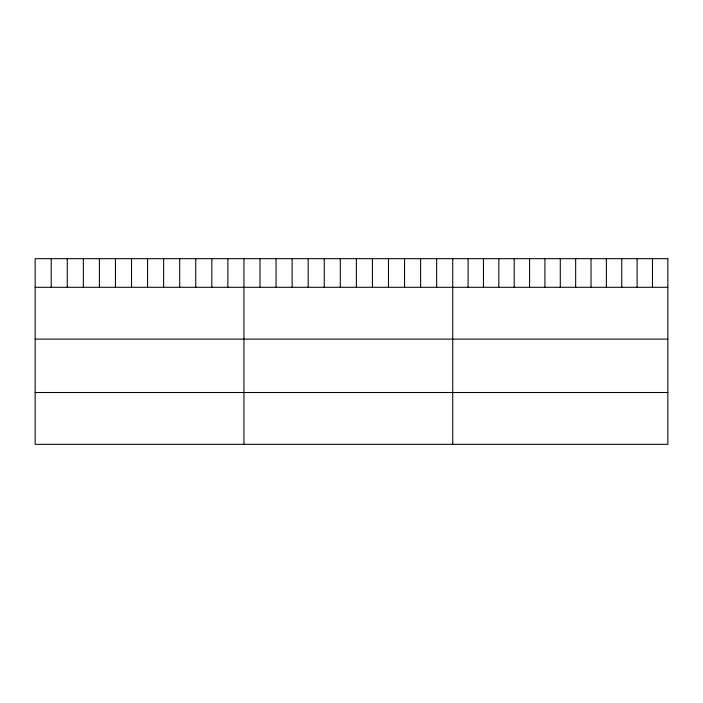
<?xml version="1.0" encoding="UTF-8"?>
<svg xmlns="http://www.w3.org/2000/svg" width="703" height="703" viewBox="0 0 703 703"><rect width="100%" height="100%" fill="white"/><g stroke="black" fill="none" stroke-linecap="round" stroke-linejoin="round"><path stroke-width="1.05" d="M35.15 287.29L667.85 287.29M35.15 339.118L667.85 339.118M35.15 392.511L667.85 392.511M652.481 258.669L652.481 287.29M637.12 258.669L637.12 287.29M621.751 258.669L621.751 287.29M606.39 258.669L606.39 287.29M591.021 258.669L591.021 287.29M575.66 258.669L575.66 287.29M560.291 258.669L560.291 287.29M544.922 258.669L544.922 287.29M529.561 258.669L529.561 287.29M514.192 258.669L514.192 287.29M498.831 258.669L498.831 287.29M483.462 258.669L483.462 287.29M468.101 258.669L468.101 287.29M452.732 258.669L452.732 444.331M436.668 258.669L436.668 287.29M420.614 258.669L420.614 287.29M404.55 258.669L404.55 287.29M388.487 258.669L388.487 287.29M372.432 258.669L372.432 287.29M356.368 258.669L356.368 287.29M340.305 258.669L340.305 287.29M324.241 258.669L324.241 287.29M308.186 258.669L308.186 287.29M292.123 258.669L292.123 287.29M276.059 258.669L276.059 287.29M260.005 258.669L260.005 287.29M243.941 258.669L243.941 444.331M227.877 258.669L227.877 287.29M211.823 258.669L211.823 287.29M195.759 258.669L195.759 287.29M179.696 258.669L179.696 287.29M163.641 258.669L163.641 287.29M147.577 258.669L147.577 287.29M131.514 258.669L131.514 287.29M115.45 258.669L115.45 287.29M99.395 258.669L99.395 287.29M83.332 258.669L83.332 287.29M67.268 258.669L67.268 287.29M51.214 258.669L51.214 287.29M667.85 258.669L35.15 258.669L35.15 444.331L667.85 444.331L667.85 258.669"/></g></svg>
